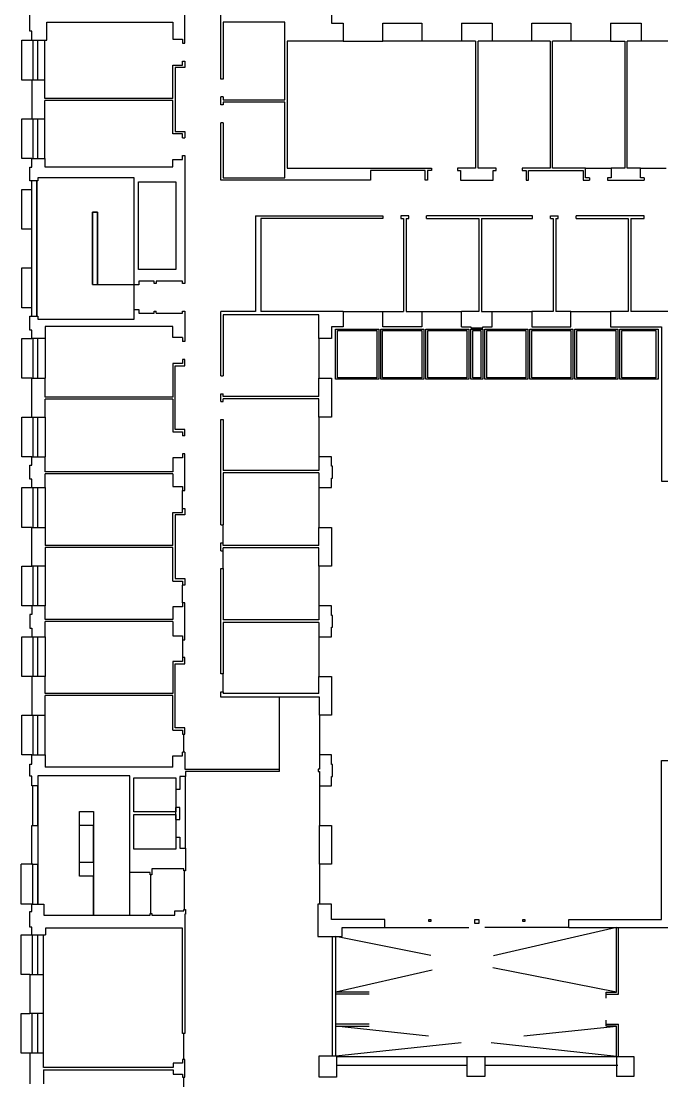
# Model space of a CAD drawing. Header units: millimetres. Extents: x -80 to 60, y -33 to 210.
# Drawn here: x -79.9 to -47.6, y 118.8 to 172.1 of the extents above; entities that cross this region are included whole.
import ezdxf

# ---------------------------------------------------------------- set-up
doc = ezdxf.new("R2010")
doc.units = ezdxf.units.MM
doc.header["$MEASUREMENT"] = 0
doc.linetypes.add('HIDDEN', pattern=[9.525, 6.35, -3.175])
for name, color, linetype in [('door_markers', 10, 'Continuous'), ('elevator_door_markers', 50, 'Continuous'), ('elevators', 40, 'Continuous'), ('M', 7, 'Continuous'), ('stairwells', 120, 'Continuous')]:
    doc.layers.add(name, color=color, linetype=linetype)

msp = doc.modelspace()

# ---------------------------------------------------------------- linework, layer by layer
msp.add_line((-71.588, 130.455), (-71.588, 134.059))
at = {"layer": 'door_markers'}
for p, q in [((-71.743, 147.546), (-71.743, 148.446)), ((-69.703, 145.821), (-69.703, 146.721)), ((-69.703, 144.521), (-69.703, 145.421)), ((-71.743, 142.796), (-71.743, 143.696)), ((-71.743, 140.946), (-71.743, 140.046)), ((-69.703, 138.321), (-69.703, 139.221)), ((-71.683, 135.296), (-71.683, 136.196)), ((-73.332, 127.17), (-73.332, 129.12)), ((-71.641, 127.376), (-71.641, 129.326)), ((-71.683, 119.826), (-71.683, 121.136)), ((-71.683, 117.621), (-71.683, 118.931))]:
    msp.add_line(p, q, dxfattribs=at)
at = {"layer": 'elevator_door_markers'}
for p, q in [((-72.088, 133.405), (-72.088, 132.505)), ((-72.088, 131.905), (-72.088, 131.005))]:
    msp.add_line(p, q, dxfattribs=at)
at = {"layer": 'elevators'}
for points in [[(-73.958, 163.983), (-72.083, 163.983), (-72.083, 159.568), (-73.958, 159.568)], [(-74.188, 134.005), (-72.088, 134.005), (-72.088, 132.286), (-74.188, 132.286)], [(-72.088, 130.405), (-74.188, 130.405), (-74.188, 132.144), (-72.088, 132.144)]]:
    msp.add_lwpolyline(points, close=True, dxfattribs=at)
at = {"layer": 'M'}
for p, q in [((-69.823, 169.146), (-69.823, 174.591)), ((-71.623, 170.946), (-71.623, 172.796)), ((-79.433, 171.561), (-79.433, 172.361)), ((-64.253, 172.556), (-64.253, 171.961)), ((-78.573, 172.016), (-72.233, 172.016)), ((-78.573, 171.096), (-78.573, 172.016)), ((-72.233, 172.016), (-72.233, 171.146)), ((-69.703, 172.011), (-69.703, 169.146)), ((-66.603, 172.011), (-69.703, 172.011)), ((-66.603, 168.106), (-66.603, 172.011)), ((-64.253, 171.961), (-63.658, 171.961)), ((-63.658, 171.961), (-63.658, 171.051)), ((-61.658, 171.961), (-59.708, 171.961)), ((-61.658, 171.051), (-61.658, 171.961)), ((-59.708, 171.961), (-59.708, 171.051)), ((-57.708, 171.961), (-56.158, 171.961)), ((-57.708, 171.961), (-57.708, 171.051)), ((-56.158, 171.961), (-56.158, 171.051)), ((-54.158, 171.961), (-52.208, 171.961)), ((-54.158, 171.051), (-54.158, 171.961)), ((-52.208, 171.961), (-52.208, 171.051)), ((-50.208, 171.961), (-48.658, 171.961)), ((-50.208, 171.961), (-50.208, 171.051)), ((-48.658, 171.961), (-48.658, 171.051)), ((-79.333, 171.561), (-79.433, 171.561)), ((-79.333, 171.096), (-79.333, 171.561)), ((-72.233, 171.146), (-71.743, 171.146)), ((-71.743, 171.146), (-71.743, 170.946)), ((-79.833, 171.096), (-79.333, 171.096)), ((-79.833, 169.096), (-79.833, 171.096)), ((-79.333, 171.096), (-78.573, 171.096)), ((-79.283, 171.096), (-79.283, 169.096)), ((-79.033, 169.096), (-79.033, 171.096)), ((-78.673, 169.096), (-78.673, 171.096)), ((-71.743, 170.946), (-71.623, 170.946)), ((-66.483, 171.051), (-66.483, 164.671)), ((-63.658, 171.051), (-66.483, 171.051)), ((-63.658, 171.051), (-61.658, 171.051)), ((-59.708, 171.051), (-61.658, 171.051)), ((-57.708, 171.051), (-59.708, 171.051)), ((-56.993, 171.051), (-57.708, 171.051)), ((-56.993, 171.051), (-56.993, 164.671)), ((-56.873, 164.671), (-56.873, 171.051)), ((-56.158, 171.051), (-56.873, 171.051)), ((-54.158, 171.051), (-56.158, 171.051)), ((-53.243, 171.051), (-54.158, 171.051)), ((-53.243, 171.051), (-53.243, 164.671)), ((-53.123, 164.671), (-53.123, 171.051)), ((-52.208, 171.051), (-53.123, 171.051)), ((-50.208, 171.051), (-52.208, 171.051)), ((-50.208, 171.051), (-49.493, 171.051)), ((-49.493, 171.051), (-49.493, 164.671)), ((-49.373, 164.671), (-49.373, 171.051)), ((-48.658, 171.051), (-49.373, 171.051)), ((-46.658, 171.051), (-48.658, 171.051)), ((-71.743, 169.846), (-71.743, 170.046)), ((-71.743, 170.046), (-71.623, 170.046)), ((-71.623, 170.046), (-71.623, 169.726)), ((-72.233, 169.846), (-71.743, 169.846)), ((-72.233, 168.171), (-72.233, 169.846)), ((-72.113, 169.726), (-72.113, 166.516)), ((-71.623, 169.726), (-72.113, 169.726)), ((-79.333, 169.096), (-79.833, 169.096)), ((-79.333, 169.096), (-79.333, 167.146)), ((-78.673, 169.096), (-79.333, 169.096)), ((-78.673, 168.171), (-78.673, 169.096)), ((-69.703, 169.146), (-69.823, 169.146)), ((-72.233, 168.171), (-78.673, 168.171)), ((-72.233, 168.071), (-78.673, 168.071)), ((-78.673, 167.146), (-78.673, 168.071)), ((-72.233, 166.396), (-72.233, 168.071)), ((-69.823, 167.846), (-69.823, 168.246)), ((-69.703, 168.246), (-69.823, 168.246)), ((-69.703, 168.246), (-69.703, 168.106)), ((-69.703, 168.106), (-66.603, 168.106)), ((-69.703, 167.986), (-69.703, 167.846)), ((-66.603, 167.986), (-69.703, 167.986)), ((-66.603, 164.181), (-66.603, 167.986)), ((-69.703, 167.846), (-69.823, 167.846)), ((-79.833, 167.146), (-79.333, 167.146)), ((-79.833, 165.146), (-79.833, 167.146)), ((-79.333, 167.146), (-78.673, 167.146)), ((-79.283, 167.146), (-79.283, 165.146)), ((-79.033, 165.146), (-79.033, 167.146)), ((-78.673, 165.146), (-78.673, 167.146)), ((-69.823, 164.061), (-69.823, 166.946)), ((-69.703, 166.946), (-69.823, 166.946)), ((-69.703, 166.946), (-69.703, 164.181)), ((-71.743, 166.396), (-72.233, 166.396)), ((-72.113, 166.516), (-71.623, 166.516)), ((-71.743, 166.196), (-71.743, 166.396)), ((-71.623, 166.516), (-71.623, 166.196)), ((-71.743, 166.196), (-71.623, 166.196)), ((-71.743, 165.096), (-71.743, 165.296)), ((-71.743, 165.296), (-71.623, 165.296)), ((-71.623, 165.296), (-71.623, 158.866)), ((-79.333, 165.146), (-79.833, 165.146)), ((-79.433, 164.021), (-79.433, 164.721)), ((-79.433, 164.721), (-79.333, 164.721)), ((-79.333, 165.146), (-78.673, 165.146)), ((-79.333, 164.721), (-79.333, 165.146)), ((-78.673, 165.146), (-78.673, 164.736)), ((-78.673, 164.736), (-72.233, 164.736)), ((-72.233, 165.096), (-71.743, 165.096)), ((-72.233, 164.736), (-72.233, 165.096)), ((-79.033, 164.181), (-79.033, 164.021)), ((-74.173, 164.181), (-79.033, 164.181)), ((-74.173, 158.801), (-74.173, 164.181)), ((-69.703, 164.181), (-66.603, 164.181)), ((-66.483, 164.671), (-59.213, 164.671)), ((-62.288, 164.551), (-62.288, 164.061)), ((-59.533, 164.551), (-62.288, 164.551)), ((-59.533, 164.061), (-59.533, 164.551)), ((-59.413, 164.551), (-59.413, 164.061)), ((-59.213, 164.551), (-59.413, 164.551)), ((-59.213, 164.671), (-59.213, 164.551)), ((-57.903, 164.671), (-57.903, 164.551)), ((-56.993, 164.671), (-57.903, 164.671)), ((-57.903, 164.551), (-57.758, 164.551)), ((-57.758, 164.551), (-57.758, 164.061)), ((-55.958, 164.671), (-56.873, 164.671)), ((-56.108, 164.551), (-55.958, 164.551)), ((-56.108, 164.061), (-56.108, 164.551)), ((-55.958, 164.551), (-55.958, 164.671)), ((-53.243, 164.671), (-54.648, 164.671)), ((-54.648, 164.671), (-54.648, 164.551)), ((-54.648, 164.551), (-54.453, 164.551)), ((-54.453, 164.551), (-54.453, 164.061)), ((-54.333, 164.551), (-51.578, 164.551)), ((-54.333, 164.061), (-54.333, 164.551)), ((-51.458, 164.671), (-53.123, 164.671)), ((-51.578, 164.551), (-51.578, 164.061)), ((-51.458, 164.181), (-51.458, 164.671)), ((-51.458, 164.671), (-50.168, 164.671)), ((-51.258, 164.181), (-51.458, 164.181)), ((-51.258, 164.181), (-51.258, 164.061)), ((-50.168, 164.181), (-50.358, 164.181)), ((-50.358, 164.181), (-50.358, 164.061)), ((-50.168, 164.671), (-50.168, 164.181)), ((-49.493, 164.671), (-50.168, 164.671)), ((-48.698, 164.671), (-49.373, 164.671)), ((-48.698, 164.181), (-48.698, 164.671)), ((-48.698, 164.671), (-47.408, 164.671)), ((-48.508, 164.181), (-48.698, 164.181)), ((-48.508, 164.181), (-48.508, 164.061)), ((-79.033, 164.021), (-79.433, 164.021)), ((-79.333, 157.221), (-79.332, 164.021)), ((-79.082, 157.222), (-79.082, 164.021)), ((-62.288, 164.061), (-69.823, 164.061)), ((-59.413, 164.061), (-59.533, 164.061)), ((-57.758, 164.061), (-56.108, 164.061)), ((-54.453, 164.061), (-54.333, 164.061)), ((-51.578, 164.061), (-51.258, 164.061)), ((-50.358, 164.061), (-48.508, 164.061)), ((-79.833, 163.596), (-79.333, 163.596)), ((-79.833, 161.596), (-79.833, 163.596)), ((-76.023, 162.458), (-76.273, 162.458)), ((-76.273, 162.458), (-76.273, 158.808)), ((-76.023, 158.808), (-76.023, 162.458)), ((-68.073, 162.261), (-61.663, 162.261)), ((-68.073, 162.261), (-68.073, 157.461)), ((-61.663, 162.141), (-67.803, 162.141)), ((-67.803, 162.141), (-67.803, 157.461)), ((-61.663, 162.261), (-61.663, 162.141)), ((-60.763, 162.261), (-60.763, 162.141)), ((-60.363, 162.261), (-60.763, 162.261)), ((-60.763, 162.141), (-60.623, 162.141)), ((-60.623, 162.141), (-60.623, 157.461)), ((-60.483, 162.141), (-60.483, 157.461)), ((-60.483, 162.141), (-60.363, 162.141)), ((-60.363, 162.141), (-60.363, 162.261)), ((-59.463, 162.141), (-59.463, 162.261)), ((-54.133, 162.261), (-59.463, 162.261)), ((-59.463, 162.141), (-56.833, 162.141)), ((-56.833, 162.141), (-56.833, 157.461)), ((-56.693, 162.141), (-56.693, 157.461)), ((-56.693, 162.141), (-54.133, 162.141)), ((-54.133, 162.141), (-54.133, 162.261)), ((-53.233, 162.141), (-53.233, 162.261)), ((-53.233, 162.261), (-52.833, 162.261)), ((-53.233, 162.141), (-53.093, 162.141)), ((-53.093, 162.141), (-53.093, 157.461)), ((-52.953, 162.141), (-52.953, 157.461)), ((-52.953, 162.141), (-52.833, 162.141)), ((-52.833, 162.141), (-52.833, 162.261)), ((-51.933, 162.141), (-51.933, 162.261)), ((-48.508, 162.261), (-51.933, 162.261)), ((-51.933, 162.141), (-49.323, 162.141)), ((-49.323, 162.141), (-49.323, 157.461)), ((-49.183, 162.141), (-49.183, 157.461)), ((-49.183, 162.141), (-48.508, 162.141)), ((-48.508, 162.141), (-48.508, 162.261)), ((-79.333, 161.596), (-79.833, 161.596)), ((-79.833, 159.646), (-79.333, 159.646)), ((-79.833, 157.646), (-79.833, 159.646)), ((-73.943, 158.976), (-73.943, 158.801)), ((-73.178, 158.976), (-73.943, 158.976)), ((-73.178, 158.866), (-73.178, 158.976)), ((-73.068, 158.866), (-73.178, 158.866)), ((-73.068, 158.976), (-73.068, 158.866)), ((-71.753, 158.976), (-73.068, 158.976)), ((-71.753, 158.866), (-71.753, 158.976)), ((-71.623, 158.866), (-71.753, 158.866)), ((-76.273, 158.808), (-76.023, 158.808)), ((-73.943, 158.801), (-74.173, 158.801)), ((-79.333, 157.646), (-79.833, 157.646)), ((-74.173, 157.551), (-73.943, 157.551)), ((-74.173, 157.071), (-74.173, 157.551)), ((-73.943, 157.551), (-73.943, 157.376)), ((-73.943, 157.376), (-73.178, 157.376)), ((-73.178, 157.476), (-73.068, 157.476)), ((-73.178, 157.376), (-73.178, 157.476)), ((-73.068, 157.376), (-73.068, 157.476)), ((-73.068, 157.376), (-71.753, 157.376)), ((-71.753, 157.476), (-71.623, 157.476)), ((-71.753, 157.376), (-71.753, 157.476)), ((-71.623, 157.476), (-71.623, 155.946)), ((-69.823, 154.221), (-69.823, 157.461)), ((-68.073, 157.461), (-69.823, 157.461)), ((-69.703, 157.291), (-69.703, 154.221)), ((-64.883, 157.291), (-69.703, 157.291)), ((-63.658, 157.461), (-67.803, 157.461)), ((-64.883, 156.096), (-64.883, 157.291)), ((-63.658, 157.461), (-61.658, 157.461)), ((-63.658, 157.461), (-63.658, 156.691)), ((-61.658, 157.461), (-60.623, 157.461)), ((-61.658, 156.691), (-61.658, 157.461)), ((-60.483, 157.461), (-59.708, 157.461)), ((-59.708, 157.461), (-59.708, 156.691)), ((-59.708, 157.461), (-57.708, 157.461)), ((-57.708, 156.691), (-57.708, 157.461)), ((-56.833, 157.461), (-57.708, 157.461)), ((-56.693, 157.461), (-56.158, 157.461)), ((-56.158, 157.461), (-54.158, 157.461)), ((-56.158, 156.691), (-56.158, 157.461)), ((-54.158, 157.461), (-54.158, 156.691)), ((-53.093, 157.461), (-54.158, 157.461)), ((-52.208, 157.461), (-52.953, 157.461)), ((-52.208, 157.461), (-50.208, 157.461)), ((-52.208, 156.691), (-52.208, 157.461)), ((-50.208, 157.461), (-50.208, 156.691)), ((-49.323, 157.461), (-50.208, 157.461)), ((-47.293, 157.461), (-49.183, 157.461)), ((-79.433, 157.221), (-79.033, 157.221)), ((-79.433, 156.521), (-79.433, 157.221)), ((-79.033, 157.221), (-79.033, 157.071)), ((-79.033, 157.071), (-74.173, 157.071)), ((-79.333, 156.521), (-79.433, 156.521)), ((-79.333, 156.096), (-79.333, 156.521)), ((-78.663, 156.701), (-78.663, 156.096)), ((-72.233, 156.701), (-78.663, 156.701)), ((-72.233, 156.146), (-72.233, 156.701)), ((-64.253, 156.691), (-64.253, 156.096)), ((-63.658, 156.691), (-64.253, 156.691)), ((-64.053, 156.571), (-61.873, 156.571)), ((-64.053, 154.051), (-64.053, 156.571)), ((-63.953, 156.501), (-61.973, 156.501)), ((-63.953, 154.121), (-63.953, 156.501)), ((-61.973, 156.501), (-61.973, 154.121)), ((-61.873, 156.571), (-61.873, 154.051)), ((-61.773, 156.571), (-59.603, 156.571)), ((-61.773, 154.051), (-61.773, 156.571)), ((-61.673, 156.501), (-59.703, 156.501)), ((-61.673, 154.121), (-61.673, 156.501)), ((-59.708, 156.691), (-61.658, 156.691)), ((-59.703, 156.501), (-59.703, 154.121)), ((-59.603, 156.571), (-59.603, 154.051)), ((-59.503, 154.051), (-59.503, 156.571)), ((-59.503, 156.571), (-57.333, 156.571)), ((-59.403, 156.501), (-57.433, 156.501)), ((-59.403, 154.121), (-59.403, 156.501)), ((-57.708, 156.691), (-57.233, 156.691)), ((-57.433, 156.501), (-57.433, 154.121)), ((-57.333, 156.571), (-57.333, 154.051)), ((-57.233, 156.691), (-57.233, 156.641)), ((-57.233, 156.641), (-56.633, 156.641)), ((-57.233, 156.571), (-56.633, 156.571)), ((-57.233, 154.051), (-57.233, 156.571)), ((-57.133, 154.121), (-57.133, 156.501)), ((-57.133, 156.501), (-56.733, 156.501)), ((-56.733, 156.501), (-56.733, 154.121)), ((-56.633, 156.691), (-56.158, 156.691)), ((-56.633, 156.641), (-56.633, 156.691)), ((-56.633, 156.571), (-56.633, 154.051)), ((-56.533, 156.571), (-54.373, 156.571)), ((-56.533, 154.051), (-56.533, 156.571)), ((-56.433, 156.501), (-54.473, 156.501)), ((-56.433, 154.121), (-56.433, 156.501)), ((-54.473, 156.501), (-54.473, 154.121)), ((-54.373, 156.571), (-54.373, 154.051)), ((-54.273, 156.571), (-52.103, 156.571)), ((-54.273, 154.051), (-54.273, 156.571)), ((-54.173, 156.501), (-52.203, 156.501)), ((-54.173, 154.121), (-54.173, 156.501)), ((-54.158, 156.691), (-52.208, 156.691)), ((-52.203, 156.501), (-52.203, 154.121)), ((-52.103, 156.571), (-52.103, 154.051)), ((-52.003, 156.571), (-49.843, 156.571)), ((-52.003, 154.051), (-52.003, 156.571)), ((-51.903, 156.501), (-49.943, 156.501)), ((-51.903, 154.121), (-51.903, 156.501)), ((-50.208, 156.691), (-47.643, 156.691)), ((-49.943, 156.501), (-49.943, 154.121)), ((-49.843, 156.571), (-49.843, 154.051)), ((-49.743, 156.571), (-47.803, 156.571)), ((-49.743, 154.051), (-49.743, 156.571)), ((-49.643, 156.501), (-47.931, 156.501)), ((-49.643, 154.121), (-49.643, 156.501)), ((-47.931, 156.501), (-47.931, 154.121)), ((-47.803, 156.571), (-47.803, 154.051)), ((-47.643, 156.691), (-47.643, 148.921)), ((-79.833, 154.096), (-79.833, 156.096)), ((-79.833, 156.096), (-79.333, 156.096)), ((-78.663, 156.096), (-79.333, 156.096)), ((-79.283, 156.096), (-79.283, 154.096)), ((-79.033, 154.096), (-79.033, 156.096)), ((-78.663, 156.096), (-78.663, 154.096)), ((-71.743, 156.146), (-72.233, 156.146)), ((-71.743, 156.146), (-71.743, 155.946)), ((-71.623, 155.946), (-71.743, 155.946)), ((-64.253, 156.096), (-64.883, 156.096)), ((-64.883, 156.096), (-64.883, 154.096)), ((-72.233, 154.846), (-72.233, 153.141)), ((-71.743, 154.846), (-72.233, 154.846)), ((-72.113, 151.516), (-72.113, 154.726)), ((-72.113, 154.726), (-71.623, 154.726)), ((-71.623, 155.046), (-71.743, 155.046)), ((-71.743, 155.046), (-71.743, 154.846)), ((-71.623, 154.726), (-71.623, 155.046)), ((-79.333, 154.096), (-79.833, 154.096)), ((-79.333, 152.146), (-79.333, 154.096)), ((-79.333, 154.096), (-78.663, 154.096)), ((-78.663, 153.141), (-78.663, 154.096)), ((-69.823, 154.221), (-69.703, 154.221)), ((-64.883, 154.096), (-64.253, 154.096)), ((-64.883, 153.181), (-64.883, 154.096)), ((-64.253, 154.096), (-64.253, 152.146)), ((-61.873, 154.051), (-64.053, 154.051)), ((-61.973, 154.121), (-63.953, 154.121)), ((-59.603, 154.051), (-61.773, 154.051)), ((-59.703, 154.121), (-61.673, 154.121)), ((-57.333, 154.051), (-59.503, 154.051)), ((-57.433, 154.121), (-59.403, 154.121)), ((-56.633, 154.051), (-57.233, 154.051)), ((-56.733, 154.121), (-57.133, 154.121)), ((-54.373, 154.051), (-56.533, 154.051)), ((-54.473, 154.121), (-56.433, 154.121)), ((-52.103, 154.051), (-54.273, 154.051)), ((-52.203, 154.121), (-54.173, 154.121)), ((-49.843, 154.051), (-52.003, 154.051)), ((-49.943, 154.121), (-51.903, 154.121)), ((-47.803, 154.051), (-49.743, 154.051)), ((-47.931, 154.121), (-49.643, 154.121)), ((-72.233, 153.141), (-78.663, 153.141)), ((-78.663, 152.146), (-78.663, 153.041)), ((-72.233, 153.041), (-78.663, 153.041)), ((-72.233, 153.041), (-72.233, 151.396)), ((-69.823, 152.921), (-69.823, 153.321)), ((-69.823, 153.321), (-69.703, 153.321)), ((-69.703, 153.181), (-69.703, 153.321)), ((-64.883, 153.181), (-69.703, 153.181)), ((-69.703, 152.921), (-69.703, 153.061)), ((-64.883, 153.061), (-69.703, 153.061)), ((-64.883, 152.146), (-64.883, 153.061)), ((-69.823, 152.921), (-69.703, 152.921)), ((-79.833, 152.146), (-79.333, 152.146)), ((-79.833, 150.146), (-79.833, 152.146)), ((-79.333, 152.146), (-78.663, 152.146)), ((-79.283, 152.146), (-79.283, 150.146)), ((-79.033, 150.146), (-79.033, 152.146)), ((-78.663, 152.146), (-78.663, 150.146)), ((-69.823, 146.721), (-69.823, 152.021)), ((-69.823, 152.021), (-69.703, 152.021)), ((-69.703, 152.021), (-69.703, 149.461)), ((-64.253, 152.146), (-64.883, 152.146)), ((-64.883, 152.146), (-64.883, 150.146)), ((-72.233, 151.396), (-71.743, 151.396)), ((-71.623, 151.516), (-72.113, 151.516)), ((-71.743, 151.396), (-71.743, 151.196)), ((-71.623, 151.196), (-71.623, 151.516)), ((-71.623, 151.196), (-71.743, 151.196)), ((-79.333, 150.146), (-79.833, 150.146)), ((-79.333, 150.146), (-78.663, 150.146)), ((-79.333, 149.721), (-79.333, 150.146)), ((-78.663, 149.391), (-78.663, 150.146)), ((-72.233, 150.096), (-72.233, 149.391)), ((-71.743, 150.096), (-72.233, 150.096)), ((-71.743, 150.296), (-71.743, 150.096)), ((-71.623, 150.296), (-71.743, 150.296)), ((-71.623, 148.446), (-71.623, 150.296)), ((-64.883, 150.146), (-64.883, 149.461)), ((-64.253, 150.146), (-64.883, 150.146)), ((-64.253, 149.671), (-64.253, 150.146)), ((-79.433, 149.721), (-79.333, 149.721)), ((-79.433, 149.021), (-79.433, 149.721)), ((-72.233, 149.391), (-78.663, 149.391)), ((-72.233, 149.291), (-78.663, 149.291)), ((-78.663, 148.596), (-78.663, 149.291)), ((-72.233, 149.291), (-72.233, 148.646)), ((-64.883, 149.461), (-69.703, 149.461)), ((-69.703, 149.341), (-69.703, 146.721)), ((-64.883, 149.341), (-69.703, 149.341)), ((-64.883, 149.341), (-64.883, 148.596)), ((-64.203, 149.671), (-64.253, 149.671)), ((-64.203, 149.071), (-64.203, 149.671)), ((-79.333, 149.021), (-79.433, 149.021)), ((-79.333, 148.596), (-79.333, 149.021)), ((-64.253, 149.071), (-64.203, 149.071)), ((-64.253, 148.596), (-64.253, 149.071)), ((-47.643, 148.921), (-41.483, 148.921)), ((-79.833, 146.596), (-79.833, 148.596)), ((-79.833, 148.596), (-79.333, 148.596)), ((-79.333, 148.596), (-78.663, 148.596)), ((-79.283, 148.596), (-79.283, 146.596)), ((-79.033, 146.596), (-79.033, 148.596)), ((-78.663, 148.596), (-78.663, 146.596)), ((-72.233, 148.646), (-71.743, 148.646)), ((-71.743, 148.646), (-71.743, 148.446)), ((-71.743, 148.446), (-71.623, 148.446)), ((-64.883, 148.596), (-64.253, 148.596)), ((-64.883, 148.596), (-64.883, 146.596)), ((-72.233, 145.681), (-72.233, 147.346)), ((-72.233, 147.346), (-71.743, 147.346)), ((-72.113, 147.226), (-72.113, 144.016)), ((-71.623, 147.226), (-72.113, 147.226)), ((-71.743, 147.546), (-71.623, 147.546)), ((-71.743, 147.346), (-71.743, 147.546)), ((-71.623, 147.546), (-71.623, 147.226)), ((-79.333, 146.596), (-79.833, 146.596)), ((-79.333, 144.646), (-79.333, 146.596)), ((-79.333, 146.596), (-78.663, 146.596)), ((-78.663, 146.596), (-78.663, 145.681)), ((-69.823, 146.721), (-69.703, 146.721)), ((-64.883, 146.596), (-64.253, 146.596)), ((-64.883, 145.691), (-64.883, 146.596)), ((-64.253, 146.596), (-64.253, 144.646)), ((-72.233, 145.681), (-78.663, 145.681)), ((-78.663, 145.581), (-78.663, 144.646)), ((-72.233, 145.581), (-78.663, 145.581)), ((-72.233, 143.896), (-72.233, 145.581)), ((-69.823, 145.821), (-69.703, 145.821)), ((-69.823, 145.421), (-69.823, 145.821)), ((-69.703, 145.691), (-69.703, 145.821)), ((-64.883, 145.691), (-69.703, 145.691)), ((-69.703, 145.421), (-69.703, 145.571)), ((-64.883, 145.571), (-69.703, 145.571)), ((-64.883, 144.646), (-64.883, 145.571)), ((-69.823, 145.421), (-69.703, 145.421)), ((-79.833, 144.646), (-79.333, 144.646)), ((-79.833, 142.646), (-79.833, 144.646)), ((-78.663, 144.646), (-79.333, 144.646)), ((-79.283, 144.646), (-79.283, 142.646)), ((-79.033, 142.646), (-79.033, 144.646)), ((-78.663, 144.646), (-78.663, 142.646)), ((-69.823, 144.521), (-69.703, 144.521)), ((-69.823, 139.221), (-69.823, 144.521)), ((-69.703, 144.521), (-69.703, 141.951)), ((-64.253, 144.646), (-64.883, 144.646)), ((-64.883, 144.646), (-64.883, 142.646)), ((-72.113, 144.016), (-71.623, 144.016)), ((-71.623, 144.016), (-71.623, 143.696)), ((-72.233, 143.896), (-71.743, 143.896)), ((-71.743, 143.896), (-71.743, 143.696)), ((-71.623, 143.696), (-71.743, 143.696)), ((-79.333, 142.646), (-79.833, 142.646)), ((-79.333, 142.646), (-79.333, 142.221)), ((-78.663, 142.646), (-79.333, 142.646)), ((-78.663, 141.961), (-78.663, 142.646)), ((-72.233, 142.596), (-72.233, 141.961)), ((-71.743, 142.596), (-72.233, 142.596)), ((-71.743, 142.796), (-71.743, 142.596)), ((-71.623, 142.796), (-71.743, 142.796)), ((-71.623, 140.946), (-71.623, 142.796)), ((-64.883, 142.646), (-64.883, 141.951)), ((-64.253, 142.646), (-64.883, 142.646)), ((-64.253, 142.171), (-64.253, 142.646)), ((-79.433, 142.221), (-79.433, 141.521)), ((-79.333, 142.221), (-79.433, 142.221)), ((-72.233, 141.961), (-78.663, 141.961)), ((-78.663, 141.096), (-78.663, 141.861)), ((-72.233, 141.861), (-78.663, 141.861)), ((-72.233, 141.861), (-72.233, 141.146)), ((-64.883, 141.951), (-69.703, 141.951)), ((-69.703, 141.811), (-69.703, 139.221)), ((-64.883, 141.811), (-69.703, 141.811)), ((-64.883, 141.811), (-64.883, 141.096)), ((-64.203, 142.171), (-64.253, 142.171)), ((-64.203, 141.571), (-64.203, 142.171)), ((-79.433, 141.521), (-79.333, 141.521)), ((-79.333, 141.521), (-79.333, 141.096)), ((-64.253, 141.571), (-64.203, 141.571)), ((-64.253, 141.096), (-64.253, 141.571)), ((-79.833, 141.096), (-79.333, 141.096)), ((-79.833, 139.096), (-79.833, 141.096)), ((-79.333, 141.096), (-78.663, 141.096)), ((-79.283, 141.096), (-79.283, 139.096)), ((-79.033, 139.096), (-79.033, 141.096)), ((-78.663, 141.096), (-78.663, 139.096)), ((-72.233, 141.146), (-71.743, 141.146)), ((-71.743, 141.146), (-71.743, 140.946)), ((-71.743, 140.946), (-71.623, 140.946)), ((-64.883, 141.096), (-64.253, 141.096)), ((-64.883, 141.096), (-64.883, 139.096)), ((-72.233, 139.846), (-72.233, 138.241)), ((-71.743, 139.846), (-72.233, 139.846)), ((-72.113, 139.726), (-71.623, 139.726)), ((-72.113, 136.516), (-72.113, 139.726)), ((-71.743, 140.046), (-71.743, 139.846)), ((-71.623, 140.046), (-71.743, 140.046)), ((-71.623, 139.726), (-71.623, 140.046)), ((-69.703, 139.221), (-69.823, 139.221)), ((-79.333, 139.096), (-79.833, 139.096)), ((-79.333, 139.096), (-79.333, 137.146)), ((-78.663, 139.096), (-79.333, 139.096)), ((-78.663, 138.241), (-78.663, 139.096)), ((-64.883, 139.096), (-64.253, 139.096)), ((-64.883, 138.241), (-64.883, 139.096)), ((-64.253, 139.096), (-64.253, 137.146)), ((-72.233, 138.241), (-78.663, 138.241)), ((-72.233, 138.141), (-78.663, 138.141)), ((-78.663, 137.146), (-78.663, 138.141)), ((-72.233, 136.396), (-72.233, 138.141)), ((-69.823, 138.061), (-69.823, 138.321)), ((-69.823, 138.321), (-69.703, 138.321)), ((-64.853, 138.061), (-69.823, 138.061)), ((-69.703, 138.321), (-69.703, 138.241)), ((-64.883, 138.241), (-69.703, 138.241)), ((-64.853, 137.146), (-64.853, 138.061)), ((-79.833, 137.146), (-79.333, 137.146)), ((-79.833, 135.146), (-79.833, 137.146)), ((-79.333, 137.146), (-78.663, 137.146)), ((-79.283, 137.146), (-79.283, 135.146)), ((-79.033, 135.146), (-79.033, 137.146)), ((-78.663, 135.146), (-78.663, 137.146)), ((-64.253, 137.146), (-64.853, 137.146)), ((-64.853, 137.146), (-64.853, 135.146)), ((-71.623, 136.516), (-72.113, 136.516)), ((-71.623, 136.196), (-71.623, 136.516)), ((-72.233, 136.396), (-71.743, 136.396)), ((-71.743, 136.396), (-71.743, 136.196)), ((-71.743, 136.196), (-71.623, 136.196)), ((-79.333, 135.146), (-79.833, 135.146)), ((-79.333, 135.146), (-78.663, 135.146)), ((-79.333, 134.678), (-79.333, 135.146)), ((-78.663, 135.146), (-78.663, 134.531)), ((-72.233, 135.096), (-71.743, 135.096)), ((-72.233, 134.531), (-72.233, 135.096)), ((-71.623, 135.296), (-71.743, 135.296)), ((-71.743, 135.096), (-71.743, 135.296)), ((-71.623, 135.296), (-71.623, 134.431)), ((-64.853, 135.146), (-64.853, 134.431)), ((-64.253, 135.146), (-64.853, 135.146)), ((-64.253, 134.671), (-64.253, 135.146)), ((-47.643, 134.871), (-46.108, 134.871)), ((-47.643, 126.871), (-47.643, 134.871)), ((-79.433, 134.678), (-79.333, 134.678)), ((-79.433, 134.078), (-79.433, 134.678)), ((-72.233, 134.531), (-78.663, 134.531)), ((-71.623, 134.431), (-66.862, 134.431)), ((-66.862, 134.311), (-66.862, 134.431)), ((-64.853, 134.431), (-64.912, 134.431)), ((-64.912, 134.431), (-64.912, 134.311)), ((-64.203, 134.671), (-64.253, 134.671)), ((-64.203, 134.071), (-64.203, 134.671)), ((-79.333, 134.078), (-79.433, 134.078)), ((-79.333, 133.596), (-79.333, 134.078)), ((-79.033, 134.105), (-79.033, 133.596)), ((-74.403, 134.105), (-79.033, 134.105)), ((-74.403, 129.23), (-74.403, 134.105)), ((-71.878, 134.059), (-71.878, 133.405)), ((-71.588, 134.059), (-71.878, 134.059)), ((-71.588, 134.311), (-71.588, 134.059)), ((-66.862, 134.311), (-71.588, 134.311)), ((-64.912, 134.311), (-64.853, 134.311)), ((-64.853, 134.311), (-64.853, 133.596)), ((-64.253, 133.596), (-64.253, 134.071)), ((-64.253, 134.071), (-64.203, 134.071)), ((-79.033, 133.596), (-79.333, 133.596)), ((-79.283, 131.603), (-79.283, 133.596)), ((-79.033, 131.596), (-79.033, 133.596)), ((-71.878, 133.405), (-72.088, 133.405)), ((-64.853, 133.596), (-64.253, 133.596)), ((-64.853, 133.596), (-64.853, 131.596)), ((-76.923, 131.605), (-76.923, 132.305)), ((-76.923, 132.305), (-76.223, 132.305)), ((-76.223, 132.305), (-76.223, 131.605)), ((-71.878, 132.505), (-72.088, 132.505)), ((-71.878, 131.905), (-71.878, 132.505)), ((-72.088, 131.905), (-71.878, 131.905)), ((-79.333, 129.653), (-79.333, 131.603)), ((-79.333, 131.603), (-79.033, 131.603)), ((-79.033, 131.603), (-79.033, 129.653)), ((-76.223, 131.605), (-76.923, 131.605)), ((-76.923, 129.755), (-76.923, 131.605)), ((-76.223, 129.755), (-76.223, 131.605)), ((-64.853, 131.596), (-64.253, 131.596)), ((-64.853, 129.646), (-64.853, 131.596)), ((-64.253, 131.596), (-64.253, 129.646)), ((-72.088, 131.005), (-71.878, 131.005)), ((-71.878, 131.005), (-71.878, 130.455)), ((-71.878, 130.455), (-71.588, 130.455)), ((-71.588, 130.455), (-71.588, 129.326)), ((-79.863, 127.646), (-79.863, 129.646)), ((-79.283, 129.646), (-79.863, 129.646)), ((-79.333, 129.653), (-79.033, 129.653)), ((-79.283, 127.646), (-79.283, 129.646)), ((-79.033, 127.646), (-79.033, 129.646)), ((-76.923, 129.055), (-76.923, 129.755)), ((-76.923, 129.755), (-76.223, 129.755)), ((-76.223, 129.755), (-76.223, 129.055)), ((-64.253, 129.646), (-64.853, 129.646)), ((-64.853, 129.646), (-64.853, 127.646)), ((-76.223, 129.055), (-76.923, 129.055)), ((-73.38, 129.23), (-74.403, 129.23)), ((-73.38, 129.12), (-73.38, 129.23)), ((-73.285, 129.12), (-73.38, 129.12)), ((-73.285, 129.426), (-73.285, 129.12)), ((-71.683, 129.426), (-73.285, 129.426)), ((-71.683, 129.326), (-71.683, 129.426)), ((-71.588, 129.326), (-71.683, 129.326)), ((-79.333, 127.646), (-79.863, 127.646)), ((-79.333, 127.278), (-79.333, 127.646)), ((-79.333, 127.646), (-78.723, 127.646)), ((-78.723, 127.646), (-78.723, 127.081)), ((-64.943, 127.646), (-64.943, 126.011)), ((-64.253, 127.646), (-64.943, 127.646)), ((-64.253, 126.871), (-64.253, 127.646)), ((-79.433, 126.478), (-79.433, 127.278)), ((-79.433, 127.278), (-79.333, 127.278)), ((-78.723, 127.081), (-73.38, 127.081)), ((-73.38, 127.081), (-73.38, 127.17)), ((-73.38, 127.17), (-73.285, 127.17)), ((-73.285, 127.17), (-73.285, 127.081)), ((-73.285, 127.081), (-72.133, 127.081)), ((-72.133, 127.311), (-71.683, 127.311)), ((-72.133, 127.081), (-72.133, 127.311)), ((-71.683, 127.376), (-71.598, 127.376)), ((-71.683, 127.311), (-71.683, 127.376)), ((-71.623, 127.141), (-71.623, 121.136)), ((-71.598, 127.141), (-71.623, 127.141)), ((-71.598, 127.376), (-71.598, 127.141)), ((-61.558, 126.871), (-64.253, 126.871)), ((-61.558, 126.471), (-61.558, 126.871)), ((-59.347, 126.871), (-59.247, 126.871)), ((-59.347, 126.771), (-59.347, 126.871)), ((-59.247, 126.871), (-59.247, 126.771)), ((-57.033, 126.871), (-56.833, 126.871)), ((-57.033, 126.671), (-57.033, 126.871)), ((-56.833, 126.871), (-56.833, 126.671)), ((-54.621, 126.871), (-54.521, 126.871)), ((-54.621, 126.771), (-54.621, 126.871)), ((-54.521, 126.871), (-54.521, 126.771)), ((-52.308, 126.871), (-47.643, 126.871)), ((-52.308, 126.471), (-52.308, 126.871)), ((-79.333, 126.478), (-79.433, 126.478)), ((-79.333, 126.096), (-79.333, 126.478)), ((-78.633, 126.431), (-78.633, 126.096)), ((-71.743, 126.431), (-78.633, 126.431)), ((-71.743, 121.136), (-71.743, 126.431)), ((-63.708, 126.011), (-63.708, 126.471)), ((-63.708, 126.471), (-61.558, 126.471)), ((-61.558, 126.471), (-57.333, 126.471)), ((-59.247, 126.771), (-59.347, 126.771)), ((-56.833, 126.671), (-57.033, 126.671)), ((-52.308, 126.471), (-56.533, 126.471)), ((-54.521, 126.771), (-54.621, 126.771)), ((-52.308, 126.471), (-46.503, 126.471)), ((-49.903, 123.211), (-49.903, 126.471)), ((-49.803, 123.111), (-49.803, 126.471)), ((-79.863, 126.096), (-79.333, 126.096)), ((-79.863, 124.096), (-79.863, 126.096)), ((-79.333, 126.096), (-78.633, 126.096)), ((-79.313, 126.096), (-79.313, 124.096)), ((-79.033, 124.096), (-79.033, 126.096)), ((-78.733, 124.096), (-78.733, 126.096)), ((-64.943, 126.011), (-63.708, 126.011)), ((-64.193, 120.016), (-64.193, 126.011)), ((-64.033, 120.016), (-64.033, 126.011)), ((-79.433, 124.096), (-79.863, 124.096)), ((-79.433, 124.096), (-79.433, 122.146)), ((-79.433, 124.096), (-78.733, 124.096)), ((-78.733, 122.146), (-78.733, 124.096)), ((-62.36, 123.211), (-64.033, 123.211)), ((-50.433, 122.911), (-50.433, 123.211)), ((-50.433, 123.211), (-49.903, 123.211)), ((-62.36, 123.111), (-64.033, 123.111)), ((-50.433, 123.111), (-49.803, 123.111)), ((-79.863, 122.146), (-79.433, 122.146)), ((-79.863, 120.146), (-79.863, 122.146)), ((-78.733, 122.146), (-79.433, 122.146)), ((-79.333, 122.146), (-79.333, 120.146)), ((-79.033, 120.146), (-79.033, 122.146)), ((-78.733, 120.146), (-78.733, 122.146)), ((-62.36, 121.611), (-64.033, 121.611)), ((-50.433, 121.511), (-50.433, 121.811)), ((-50.433, 121.611), (-49.803, 121.611)), ((-49.803, 119.986), (-49.803, 121.611)), ((-71.623, 121.136), (-71.743, 121.136)), ((-64.033, 121.511), (-62.36, 121.511)), ((-49.903, 121.511), (-50.433, 121.511)), ((-49.903, 119.986), (-49.903, 121.511)), ((-79.433, 120.146), (-79.863, 120.146)), ((-79.433, 120.146), (-79.433, 118.596)), ((-78.733, 120.146), (-79.433, 120.146)), ((-78.733, 119.431), (-78.733, 120.146)), ((-64.863, 120.016), (-64.003, 120.016)), ((-64.863, 118.941), (-64.863, 120.016)), ((-64.003, 120.016), (-64.003, 118.941)), ((-64.003, 119.986), (-57.433, 119.986)), ((-57.433, 119.986), (-56.533, 119.986)), ((-57.433, 119.986), (-57.433, 118.971)), ((-56.533, 119.986), (-49.833, 119.986)), ((-56.533, 119.986), (-56.533, 118.971)), ((-49.903, 119.986), (-49.903, 118.971)), ((-49.903, 119.986), (-49.033, 119.986)), ((-49.033, 119.986), (-49.033, 118.971)), ((-72.208, 119.431), (-78.733, 119.431)), ((-72.208, 119.646), (-72.208, 119.431)), ((-71.743, 119.646), (-72.208, 119.646)), ((-71.623, 119.826), (-71.743, 119.826)), ((-71.743, 119.826), (-71.743, 119.646)), ((-71.623, 118.931), (-71.623, 119.826)), ((-64.003, 119.536), (-57.433, 119.536)), ((-56.533, 119.536), (-49.833, 119.536)), ((-78.733, 119.311), (-72.208, 119.311)), ((-78.733, 119.311), (-78.733, 118.596)), ((-72.208, 119.311), (-72.208, 119.096)), ((-72.208, 119.096), (-71.743, 119.096)), ((-71.743, 119.096), (-71.743, 118.931)), ((-71.743, 118.931), (-71.623, 118.931)), ((-64.003, 118.941), (-64.863, 118.941)), ((-56.533, 118.971), (-57.433, 118.971)), ((-49.033, 118.971), (-49.903, 118.971))]:
    msp.add_line(p, q, dxfattribs=at)
at = {"layer": 'M', "linetype": 'HIDDEN'}
for p, q in [((-66.871, 134.431), (-66.871, 138.061)), ((-72.088, 131.905), (-72.088, 132.505)), ((-49.903, 126.471), (-64.033, 123.211)), ((-49.903, 123.211), (-64.033, 126.011)), ((-49.903, 119.986), (-64.033, 121.511)), ((-64.033, 120.016), (-49.903, 121.511))]:
    msp.add_line(p, q, dxfattribs=at)
at = {"layer": 'stairwells'}
for points in [[(-74.173, 158.801), (-76.023, 158.801), (-76.273, 158.808), (-76.273, 162.458), (-76.023, 162.458), (-76.023, 158.808), (-74.173, 158.808), (-74.173, 164.181), (-79.033, 164.181), (-79.033, 164.021), (-79.082, 164.021), (-79.082, 157.222), (-79.033, 157.221), (-79.033, 157.071), (-74.173, 157.071), (-74.173, 158.808)], [(-76.223, 129.055), (-76.223, 127.081), (-74.403, 127.081), (-74.403, 129.23), (-74.403, 134.105), (-79.033, 134.105), (-79.033, 127.646), (-78.723, 127.646), (-78.723, 127.081), (-76.223, 127.081), (-76.223, 129.055), (-76.923, 129.055), (-76.923, 132.305), (-76.223, 132.305), (-76.223, 129.055)]]:
    msp.add_lwpolyline(points, dxfattribs=at)

doc.saveas('drawing.dxf')
